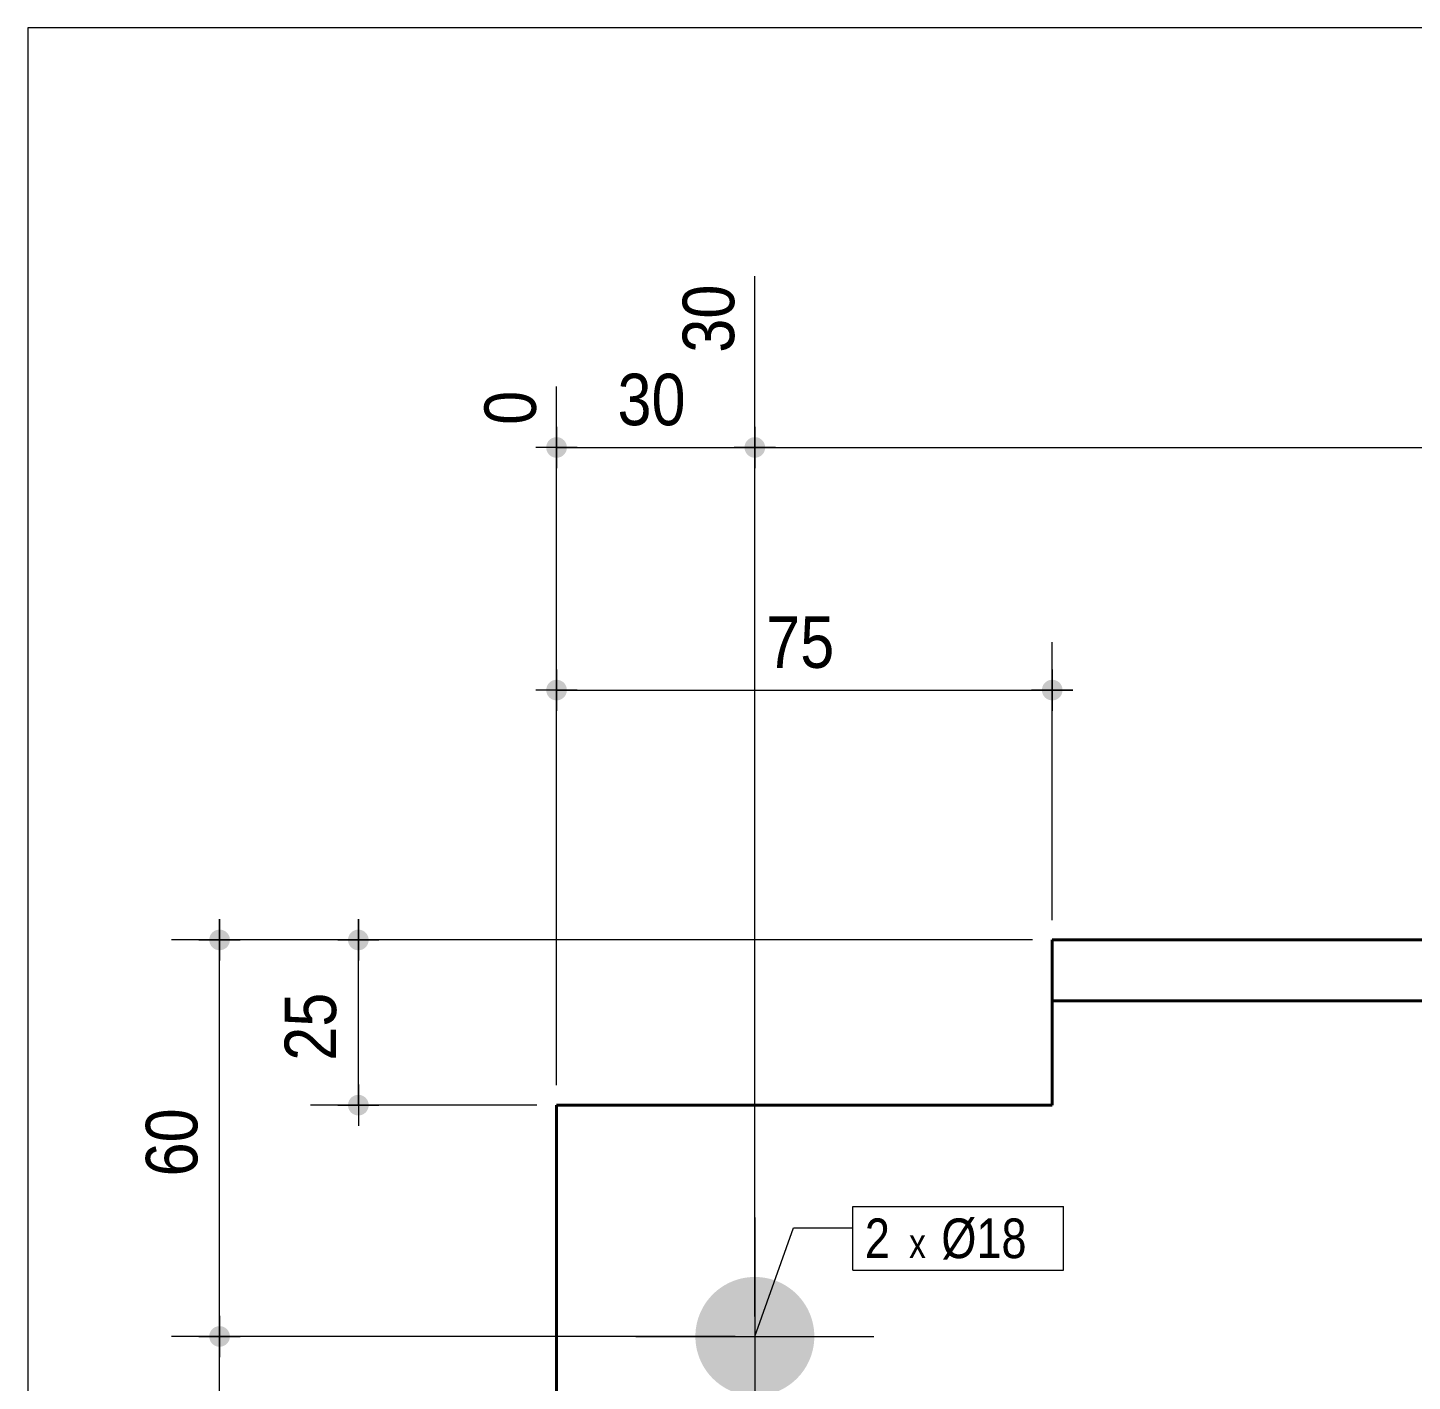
# Model space of a CAD drawing. Header units: millimetres. Extents: x 2 to 287, y 5 to 195.
# Drawn here: x 5 to 74.8, y 126.7 to 195 of the extents above; entities that cross this region are included whole.
import ezdxf

# ---------------------------------------------------------------- set-up
doc = ezdxf.new("R2010")
doc.units = ezdxf.units.MM
for name, color, linetype, lineweight in [('Boulon', 7, 'Continuous', 0), ('Cotation', 7, 'Continuous', 0), ('Désignation boulon', 3, 'Continuous', 0), ('Feuille dessin', 5, 'Continuous', 0), ('Piece', 2, 'Continuous', 0)]:
    doc.layers.add(name, color=color, linetype=linetype, lineweight=lineweight)
doc.styles.add('ARIAL', font='ARIAL.TTF')
doc.styles.add('COMIC_SANS_MS', font='COMIC.TTF')

# ---------------------------------------------------------------- blocks, each defined once
blk = doc.blocks.new('*A2')
at = {"layer": 'Boulon'}
for points in [[(38.683, 129.06), (38.686, 129.134), (38.691, 129.207), (38.697, 129.281), (38.705, 129.354), (38.715, 129.427), (38.727, 129.5), (38.74, 129.572), (38.755, 129.644), (38.772, 129.716), (38.791, 129.787), (38.812, 129.858), (38.834, 129.928), (38.858, 129.997), (38.883, 130.066), (38.911, 130.135), (38.94, 130.202), (38.971, 130.269), (39.003, 130.336), (39.037, 130.401), (39.072, 130.465), (39.109, 130.529), (39.148, 130.592), (39.188, 130.653), (39.23, 130.714), (39.273, 130.774), (39.317, 130.832), (39.363, 130.89), (39.411, 130.946), (39.46, 131.001), (39.51, 131.055), (39.561, 131.108), (39.614, 131.159), (39.668, 131.21), (39.723, 131.258), (39.779, 131.306), (39.837, 131.352), (39.895, 131.396), (39.955, 131.439), (40.016, 131.481), (40.077, 131.521), (40.14, 131.56), (40.204, 131.597), (40.268, 131.632), (40.334, 131.666), (40.4, 131.699), (40.467, 131.729), (40.534, 131.758), (40.603, 131.786), (40.672, 131.811), (40.741, 131.835), (40.812, 131.857), (40.882, 131.878), (40.954, 131.897), (41.025, 131.914), (41.097, 131.929), (41.17, 131.942), (41.242, 131.954), (41.315, 131.964), (41.388, 131.972), (41.462, 131.979), (41.535, 131.983), (41.609, 131.986), (41.682, 131.987), (41.756, 131.986), (41.83, 131.983), (41.903, 131.979), (41.977, 131.972), (42.05, 131.964), (42.123, 131.954), (42.195, 131.942), (42.268, 131.929), (42.34, 131.914), (42.411, 131.897), (42.483, 131.878), (42.553, 131.857), (42.624, 131.835), (42.693, 131.811), (42.762, 131.786), (42.831, 131.758), (42.898, 131.729), (42.965, 131.699), (43.031, 131.666), (43.097, 131.632), (43.161, 131.597), (43.225, 131.56), (43.287, 131.521), (43.349, 131.481), (43.41, 131.439), (43.47, 131.396), (43.528, 131.352), (43.586, 131.306), (43.642, 131.258), (43.697, 131.21), (43.751, 131.159), (43.804, 131.108), (43.855, 131.055), (43.905, 131.001), (43.954, 130.946), (44.002, 130.89), (44.048, 130.832), (44.092, 130.774), (44.135, 130.714), (44.177, 130.653), (44.217, 130.592), (44.256, 130.529), (44.293, 130.465), (44.328, 130.401), (44.362, 130.336), (44.394, 130.269), (44.425, 130.202), (44.454, 130.135), (44.481, 130.066), (44.507, 129.997), (44.531, 129.928), (44.553, 129.858), (44.574, 129.787), (44.593, 129.716), (44.61, 129.644), (44.625, 129.572), (44.638, 129.5), (44.65, 129.427), (44.66, 129.354), (44.668, 129.281), (44.674, 129.207), (44.679, 129.134), (44.682, 129.06), (44.682, 128.987), (44.682, 128.913), (44.679, 128.839), (44.674, 128.766), (44.668, 128.693), (44.66, 128.619), (44.65, 128.546), (44.638, 128.474), (44.625, 128.401), (44.61, 128.329), (44.593, 128.258), (44.574, 128.187), (44.553, 128.116), (44.531, 128.046), (44.507, 127.976), (44.481, 127.907), (44.454, 127.839), (44.425, 127.771), (44.394, 127.704), (44.362, 127.638), (44.328, 127.572), (44.293, 127.508), (44.256, 127.444), (44.217, 127.382), (44.177, 127.32), (44.135, 127.259), (44.092, 127.2), (44.048, 127.141), (44.002, 127.083), (43.954, 127.027), (43.905, 126.972), (43.855, 126.918), (43.804, 126.865), (43.751, 126.814), (43.697, 126.764), (43.642, 126.715), (43.586, 126.668), (43.528, 126.622), (43.47, 126.577), (43.41, 126.534), (43.349, 126.492), (43.287, 126.452), (43.225, 126.413), (43.161, 126.376), (43.097, 126.341), (43.031, 126.307), (42.965, 126.275), (42.898, 126.244), (42.831, 126.215), (42.762, 126.188), (42.693, 126.162), (42.624, 126.138), (42.553, 126.116), (42.483, 126.095), (42.411, 126.077), (42.34, 126.06), (42.268, 126.044), (42.195, 126.031), (42.123, 126.019), (42.05, 126.009), (41.977, 126.001), (41.903, 125.995), (41.83, 125.99), (41.756, 125.988), (41.682, 125.987), (41.609, 125.988), (41.535, 125.99), (41.462, 125.995), (41.388, 126.001), (41.315, 126.009), (41.242, 126.019), (41.17, 126.031), (41.097, 126.044), (41.025, 126.06), (40.954, 126.077), (40.882, 126.095), (40.812, 126.116), (40.741, 126.138), (40.672, 126.162), (40.603, 126.188), (40.534, 126.215), (40.467, 126.244), (40.4, 126.275), (40.334, 126.307), (40.268, 126.341), (40.204, 126.376), (40.14, 126.413), (40.077, 126.452), (40.016, 126.492), (39.955, 126.534), (39.895, 126.577), (39.837, 126.622), (39.779, 126.668), (39.723, 126.715), (39.668, 126.764), (39.614, 126.814), (39.561, 126.865), (39.51, 126.918), (39.46, 126.972), (39.411, 127.027), (39.363, 127.083), (39.317, 127.141), (39.273, 127.2), (39.23, 127.259), (39.188, 127.32), (39.148, 127.382), (39.109, 127.444), (39.072, 127.508), (39.037, 127.572), (39.003, 127.638), (38.971, 127.704), (38.94, 127.771), (38.911, 127.839), (38.883, 127.907), (38.858, 127.976), (38.834, 128.046), (38.812, 128.116), (38.791, 128.187), (38.772, 128.258), (38.755, 128.329), (38.74, 128.401), (38.727, 128.474), (38.715, 128.546), (38.705, 128.619), (38.697, 128.693), (38.691, 128.766), (38.686, 128.839), (38.683, 128.913), (38.682, 128.987)], [(38.683, 95.727), (38.686, 95.801), (38.691, 95.874), (38.697, 95.947), (38.705, 96.021), (38.715, 96.094), (38.727, 96.166), (38.74, 96.239), (38.755, 96.311), (38.772, 96.382), (38.791, 96.453), (38.812, 96.524), (38.834, 96.594), (38.858, 96.664), (38.883, 96.733), (38.911, 96.801), (38.94, 96.869), (38.971, 96.936), (39.003, 97.002), (39.037, 97.068), (39.072, 97.132), (39.109, 97.196), (39.148, 97.258), (39.188, 97.32), (39.23, 97.381), (39.273, 97.44), (39.317, 97.499), (39.363, 97.557), (39.411, 97.613), (39.46, 97.668), (39.51, 97.722), (39.561, 97.775), (39.614, 97.826), (39.668, 97.876), (39.723, 97.925), (39.779, 97.972), (39.837, 98.018), (39.895, 98.063), (39.955, 98.106), (40.016, 98.148), (40.077, 98.188), (40.14, 98.227), (40.204, 98.264), (40.268, 98.299), (40.334, 98.333), (40.4, 98.365), (40.467, 98.396), (40.534, 98.425), (40.603, 98.452), (40.672, 98.478), (40.741, 98.502), (40.812, 98.524), (40.882, 98.545), (40.954, 98.563), (41.025, 98.58), (41.097, 98.596), (41.17, 98.609), (41.242, 98.621), (41.315, 98.631), (41.388, 98.639), (41.462, 98.645), (41.535, 98.65), (41.609, 98.652), (41.682, 98.653), (41.756, 98.652), (41.83, 98.65), (41.903, 98.645), (41.977, 98.639), (42.05, 98.631), (42.123, 98.621), (42.195, 98.609), (42.268, 98.596), (42.34, 98.58), (42.411, 98.563), (42.483, 98.545), (42.553, 98.524), (42.624, 98.502), (42.693, 98.478), (42.762, 98.452), (42.831, 98.425), (42.898, 98.396), (42.965, 98.365), (43.031, 98.333), (43.097, 98.299), (43.161, 98.264), (43.225, 98.227), (43.287, 98.188), (43.349, 98.148), (43.41, 98.106), (43.47, 98.063), (43.528, 98.018), (43.586, 97.972), (43.642, 97.925), (43.697, 97.876), (43.751, 97.826), (43.804, 97.775), (43.855, 97.722), (43.905, 97.668), (43.954, 97.613), (44.002, 97.557), (44.048, 97.499), (44.092, 97.44), (44.135, 97.381), (44.177, 97.32), (44.217, 97.258), (44.256, 97.196), (44.293, 97.132), (44.328, 97.068), (44.362, 97.002), (44.394, 96.936), (44.425, 96.869), (44.454, 96.801), (44.481, 96.733), (44.507, 96.664), (44.531, 96.594), (44.553, 96.524), (44.574, 96.453), (44.593, 96.382), (44.61, 96.311), (44.625, 96.239), (44.638, 96.166), (44.65, 96.094), (44.66, 96.021), (44.668, 95.947), (44.674, 95.874), (44.679, 95.801), (44.682, 95.727), (44.682, 95.653), (44.682, 95.58), (44.679, 95.506), (44.674, 95.433), (44.668, 95.359), (44.66, 95.286), (44.65, 95.213), (44.638, 95.14), (44.625, 95.068), (44.61, 94.996), (44.593, 94.924), (44.574, 94.853), (44.553, 94.782), (44.531, 94.712), (44.507, 94.643), (44.481, 94.574), (44.454, 94.505), (44.425, 94.438), (44.394, 94.371), (44.362, 94.304), (44.328, 94.239), (44.293, 94.175), (44.256, 94.111), (44.217, 94.048), (44.177, 93.987), (44.135, 93.926), (44.092, 93.866), (44.048, 93.808), (44.002, 93.75), (43.954, 93.694), (43.905, 93.639), (43.855, 93.585), (43.804, 93.532), (43.751, 93.481), (43.697, 93.43), (43.642, 93.382), (43.586, 93.334), (43.528, 93.288), (43.47, 93.244), (43.41, 93.201), (43.349, 93.159), (43.287, 93.119), (43.225, 93.08), (43.161, 93.043), (43.097, 93.008), (43.031, 92.974), (42.965, 92.941), (42.898, 92.911), (42.831, 92.882), (42.762, 92.854), (42.693, 92.829), (42.624, 92.805), (42.553, 92.783), (42.483, 92.762), (42.411, 92.743), (42.34, 92.726), (42.268, 92.711), (42.195, 92.698), (42.123, 92.686), (42.05, 92.676), (41.977, 92.668), (41.903, 92.661), (41.83, 92.657), (41.756, 92.654), (41.682, 92.653), (41.609, 92.654), (41.535, 92.657), (41.462, 92.661), (41.388, 92.668), (41.315, 92.676), (41.242, 92.686), (41.17, 92.698), (41.097, 92.711), (41.025, 92.726), (40.954, 92.743), (40.882, 92.762), (40.812, 92.783), (40.741, 92.805), (40.672, 92.829), (40.603, 92.854), (40.534, 92.882), (40.467, 92.911), (40.4, 92.941), (40.334, 92.974), (40.268, 93.008), (40.204, 93.043), (40.14, 93.08), (40.077, 93.119), (40.016, 93.159), (39.955, 93.201), (39.895, 93.244), (39.837, 93.288), (39.779, 93.334), (39.723, 93.382), (39.668, 93.43), (39.614, 93.481), (39.561, 93.532), (39.51, 93.585), (39.46, 93.639), (39.411, 93.694), (39.363, 93.75), (39.317, 93.808), (39.273, 93.866), (39.23, 93.926), (39.188, 93.987), (39.148, 94.048), (39.109, 94.111), (39.072, 94.175), (39.037, 94.239), (39.003, 94.304), (38.971, 94.371), (38.94, 94.438), (38.911, 94.505), (38.883, 94.574), (38.858, 94.643), (38.834, 94.712), (38.812, 94.782), (38.791, 94.853), (38.772, 94.924), (38.755, 94.996), (38.74, 95.068), (38.727, 95.14), (38.715, 95.213), (38.705, 95.286), (38.697, 95.359), (38.691, 95.433), (38.686, 95.506), (38.683, 95.58), (38.682, 95.653)]]:
    blk.add_hatch(color=256, dxfattribs=at).paths.add_polyline_path(points, flags=17)
at = {"layer": 'Boulon', "linetype": 'Continuous', "lineweight": 0}
for p, q in [((41.682, 134.987), (41.682, 122.987)), ((35.682, 128.987), (47.682, 128.987)), ((41.682, 101.653), (41.682, 89.653)), ((35.682, 95.653), (47.682, 95.653))]:
    blk.add_line(p, q, dxfattribs=at)
blk = doc.blocks.new('*A3')
at = {"layer": 'Piece', "color": 2, "linetype": 'Continuous', "lineweight": 40}
for p, q in [((56.683934, 148.986667), (56.683934, 145.92)), ((136.683934, 148.986667), (56.683934, 148.986667)), ((136.683934, 145.92), (56.683934, 145.92)), ((56.683934, 145.92), (56.683934, 140.653333)), ((56.683934, 140.653333), (31.68, 140.653333)), ((31.68, 140.653333), (31.68, 83.986667))]:
    blk.add_line(p, q, dxfattribs=at)
blk = doc.blocks.new('*A4')
at = {"layer": 'Feuille dessin', "linetype": 'Continuous', "lineweight": 0}
for p, q in [((282, 195), (5, 195)), ((5, 195), (5, 5))]:
    blk.add_line(p, q, dxfattribs=at)
blk = doc.blocks.new('*A9')
at = {"layer": 'Cotation'}
for points in [[(31.654, 161.071), (31.629, 161.072), (31.604, 161.076), (31.579, 161.08), (31.554, 161.086), (31.529, 161.092), (31.505, 161.1), (31.481, 161.11), (31.458, 161.12), (31.435, 161.131), (31.413, 161.144), (31.391, 161.158), (31.37, 161.172), (31.35, 161.188), (31.331, 161.205), (31.312, 161.222), (31.295, 161.241), (31.278, 161.26), (31.262, 161.28), (31.248, 161.301), (31.234, 161.323), (31.221, 161.345), (31.21, 161.368), (31.2, 161.391), (31.19, 161.415), (31.182, 161.439), (31.176, 161.464), (31.17, 161.489), (31.166, 161.514), (31.163, 161.539), (31.161, 161.564), (31.16, 161.59), (31.161, 161.616), (31.163, 161.641), (31.166, 161.666), (31.17, 161.691), (31.176, 161.716), (31.182, 161.741), (31.19, 161.765), (31.2, 161.789), (31.21, 161.812), (31.221, 161.835), (31.234, 161.857), (31.248, 161.879), (31.262, 161.9), (31.278, 161.92), (31.295, 161.939), (31.312, 161.958), (31.331, 161.975), (31.35, 161.992), (31.37, 162.008), (31.391, 162.022), (31.413, 162.036), (31.435, 162.049), (31.458, 162.06), (31.481, 162.07), (31.505, 162.08), (31.529, 162.088), (31.554, 162.094), (31.579, 162.1), (31.604, 162.104), (31.629, 162.107), (31.654, 162.109), (31.68, 162.11), (31.706, 162.109), (31.731, 162.107), (31.756, 162.104), (31.781, 162.1), (31.806, 162.094), (31.831, 162.088), (31.855, 162.08), (31.879, 162.07), (31.902, 162.06), (31.925, 162.049), (31.947, 162.036), (31.969, 162.022), (31.99, 162.008), (32.01, 161.992), (32.029, 161.975), (32.048, 161.958), (32.065, 161.939), (32.082, 161.92), (32.098, 161.9), (32.112, 161.879), (32.126, 161.857), (32.139, 161.835), (32.15, 161.812), (32.16, 161.789), (32.17, 161.765), (32.178, 161.741), (32.184, 161.716), (32.19, 161.691), (32.194, 161.666), (32.197, 161.641), (32.199, 161.616), (32.2, 161.59), (32.199, 161.564), (32.197, 161.539), (32.194, 161.514), (32.19, 161.489), (32.184, 161.464), (32.178, 161.439), (32.17, 161.415), (32.16, 161.391), (32.15, 161.368), (32.139, 161.345), (32.126, 161.323), (32.112, 161.301), (32.098, 161.28), (32.082, 161.26), (32.065, 161.241), (32.048, 161.222), (32.029, 161.205), (32.01, 161.188), (31.99, 161.172), (31.969, 161.158), (31.947, 161.144), (31.925, 161.131), (31.902, 161.12), (31.879, 161.11), (31.855, 161.1), (31.831, 161.092), (31.806, 161.086), (31.781, 161.08), (31.756, 161.076), (31.731, 161.072), (31.706, 161.071), (31.68, 161.07)], [(56.658, 161.071), (56.633, 161.072), (56.608, 161.076), (56.582, 161.08), (56.558, 161.086), (56.533, 161.092), (56.509, 161.1), (56.485, 161.11), (56.462, 161.12), (56.439, 161.131), (56.417, 161.144), (56.395, 161.158), (56.374, 161.172), (56.354, 161.188), (56.335, 161.205), (56.316, 161.222), (56.299, 161.241), (56.282, 161.26), (56.266, 161.28), (56.252, 161.301), (56.238, 161.323), (56.225, 161.345), (56.214, 161.368), (56.204, 161.391), (56.194, 161.415), (56.186, 161.439), (56.18, 161.464), (56.174, 161.489), (56.17, 161.514), (56.166, 161.539), (56.165, 161.564), (56.164, 161.59), (56.165, 161.616), (56.166, 161.641), (56.17, 161.666), (56.174, 161.691), (56.18, 161.716), (56.186, 161.741), (56.194, 161.765), (56.204, 161.789), (56.214, 161.812), (56.225, 161.835), (56.238, 161.857), (56.252, 161.879), (56.266, 161.9), (56.282, 161.92), (56.299, 161.939), (56.316, 161.958), (56.335, 161.975), (56.354, 161.992), (56.374, 162.008), (56.395, 162.022), (56.417, 162.036), (56.439, 162.049), (56.462, 162.06), (56.485, 162.07), (56.509, 162.08), (56.533, 162.088), (56.558, 162.094), (56.582, 162.1), (56.608, 162.104), (56.633, 162.107), (56.658, 162.109), (56.684, 162.11), (56.709, 162.109), (56.735, 162.107), (56.76, 162.104), (56.785, 162.1), (56.81, 162.094), (56.835, 162.088), (56.859, 162.08), (56.883, 162.07), (56.906, 162.06), (56.929, 162.049), (56.951, 162.036), (56.973, 162.022), (56.994, 162.008), (57.014, 161.992), (57.033, 161.975), (57.052, 161.958), (57.069, 161.939), (57.086, 161.92), (57.102, 161.9), (57.116, 161.879), (57.13, 161.857), (57.143, 161.835), (57.154, 161.812), (57.164, 161.789), (57.174, 161.765), (57.182, 161.741), (57.188, 161.716), (57.194, 161.691), (57.198, 161.666), (57.201, 161.641), (57.203, 161.616), (57.204, 161.59), (57.203, 161.564), (57.201, 161.539), (57.198, 161.514), (57.194, 161.489), (57.188, 161.464), (57.182, 161.439), (57.174, 161.415), (57.164, 161.391), (57.154, 161.368), (57.143, 161.345), (57.13, 161.323), (57.116, 161.301), (57.102, 161.28), (57.086, 161.26), (57.069, 161.241), (57.052, 161.222), (57.033, 161.205), (57.014, 161.188), (56.994, 161.172), (56.973, 161.158), (56.951, 161.144), (56.929, 161.131), (56.906, 161.12), (56.883, 161.11), (56.859, 161.1), (56.835, 161.092), (56.81, 161.086), (56.785, 161.08), (56.76, 161.076), (56.735, 161.072), (56.709, 161.071), (56.684, 161.07)]]:
    blk.add_hatch(color=256, dxfattribs=at).paths.add_polyline_path(points, flags=17)
at = {"layer": 'Cotation', "linetype": 'Continuous', "lineweight": 0}
for p, q in [((31.68, 141.653), (31.68, 164.01)), ((56.684, 149.987), (56.684, 164.01)), ((31.68, 162.63), (31.68, 160.55)), ((56.684, 162.63), (56.684, 160.55)), ((32.72, 161.59), (30.64, 161.59)), ((31.68, 161.59), (30.64, 161.59)), ((31.68, 161.59), (56.684, 161.59)), ((57.724, 161.59), (55.644, 161.59)), ((56.684, 161.59), (57.724, 161.59))]:
    blk.add_line(p, q, dxfattribs=at)
at = {"layer": 'Cotation'}
for p in [(31.68, 161.59), (56.684, 161.59)]:
    blk.add_point(p, dxfattribs=at)
at = {"layer": 'Cotation', "style": 'ARIAL', "width": 0.85}
blk.add_text('75', height=2.6, dxfattribs=at).set_placement((42.254, 162.71))
blk = doc.blocks.new('*A11')
at = {"layer": 'Cotation'}
for points in [[(31.654, 173.308), (31.629, 173.31), (31.604, 173.313), (31.579, 173.317), (31.554, 173.323), (31.529, 173.329), (31.505, 173.337), (31.481, 173.347), (31.458, 173.357), (31.435, 173.368), (31.413, 173.381), (31.391, 173.395), (31.37, 173.409), (31.35, 173.425), (31.331, 173.442), (31.312, 173.459), (31.295, 173.478), (31.278, 173.497), (31.262, 173.517), (31.248, 173.538), (31.234, 173.56), (31.221, 173.582), (31.21, 173.605), (31.2, 173.628), (31.19, 173.652), (31.182, 173.676), (31.176, 173.701), (31.17, 173.726), (31.166, 173.751), (31.163, 173.776), (31.161, 173.802), (31.16, 173.827), (31.161, 173.853), (31.163, 173.878), (31.166, 173.903), (31.17, 173.929), (31.176, 173.953), (31.182, 173.978), (31.19, 174.002), (31.2, 174.026), (31.21, 174.049), (31.221, 174.072), (31.234, 174.094), (31.248, 174.116), (31.262, 174.137), (31.278, 174.157), (31.295, 174.176), (31.312, 174.195), (31.331, 174.212), (31.35, 174.229), (31.37, 174.245), (31.391, 174.259), (31.413, 174.273), (31.435, 174.286), (31.458, 174.297), (31.481, 174.308), (31.505, 174.317), (31.529, 174.325), (31.554, 174.332), (31.579, 174.337), (31.604, 174.341), (31.629, 174.345), (31.654, 174.346), (31.68, 174.347), (31.706, 174.346), (31.731, 174.345), (31.756, 174.341), (31.781, 174.337), (31.806, 174.332), (31.831, 174.325), (31.855, 174.317), (31.879, 174.308), (31.902, 174.297), (31.925, 174.286), (31.947, 174.273), (31.969, 174.259), (31.99, 174.245), (32.01, 174.229), (32.029, 174.212), (32.048, 174.195), (32.065, 174.176), (32.082, 174.157), (32.098, 174.137), (32.112, 174.116), (32.126, 174.094), (32.139, 174.072), (32.15, 174.049), (32.16, 174.026), (32.17, 174.002), (32.178, 173.978), (32.184, 173.953), (32.19, 173.929), (32.194, 173.903), (32.197, 173.878), (32.199, 173.853), (32.2, 173.827), (32.199, 173.802), (32.197, 173.776), (32.194, 173.751), (32.19, 173.726), (32.184, 173.701), (32.178, 173.676), (32.17, 173.652), (32.16, 173.628), (32.15, 173.605), (32.139, 173.582), (32.126, 173.56), (32.112, 173.538), (32.098, 173.517), (32.082, 173.497), (32.065, 173.478), (32.048, 173.459), (32.029, 173.442), (32.01, 173.425), (31.99, 173.409), (31.969, 173.395), (31.947, 173.381), (31.925, 173.368), (31.902, 173.357), (31.879, 173.347), (31.855, 173.337), (31.831, 173.329), (31.806, 173.323), (31.781, 173.317), (31.756, 173.313), (31.731, 173.31), (31.706, 173.308), (31.68, 173.307)], [(41.657, 173.308), (41.632, 173.31), (41.606, 173.313), (41.581, 173.317), (41.556, 173.323), (41.532, 173.329), (41.507, 173.337), (41.483, 173.347), (41.46, 173.357), (41.437, 173.368), (41.415, 173.381), (41.394, 173.395), (41.373, 173.409), (41.353, 173.425), (41.333, 173.442), (41.315, 173.459), (41.297, 173.478), (41.281, 173.497), (41.265, 173.517), (41.25, 173.538), (41.236, 173.56), (41.224, 173.582), (41.212, 173.605), (41.202, 173.628), (41.193, 173.652), (41.185, 173.676), (41.178, 173.701), (41.172, 173.726), (41.168, 173.751), (41.165, 173.776), (41.163, 173.802), (41.162, 173.827), (41.163, 173.853), (41.165, 173.878), (41.168, 173.903), (41.172, 173.929), (41.178, 173.953), (41.185, 173.978), (41.193, 174.002), (41.202, 174.026), (41.212, 174.049), (41.224, 174.072), (41.236, 174.094), (41.25, 174.116), (41.265, 174.137), (41.281, 174.157), (41.297, 174.176), (41.315, 174.195), (41.333, 174.212), (41.353, 174.229), (41.373, 174.245), (41.394, 174.259), (41.415, 174.273), (41.437, 174.286), (41.46, 174.297), (41.483, 174.308), (41.507, 174.317), (41.532, 174.325), (41.556, 174.332), (41.581, 174.337), (41.606, 174.341), (41.632, 174.345), (41.657, 174.346), (41.682, 174.347), (41.708, 174.346), (41.733, 174.345), (41.759, 174.341), (41.784, 174.337), (41.809, 174.332), (41.833, 174.325), (41.858, 174.317), (41.881, 174.308), (41.905, 174.297), (41.928, 174.286), (41.95, 174.273), (41.971, 174.259), (41.992, 174.245), (42.012, 174.229), (42.032, 174.212), (42.05, 174.195), (42.068, 174.176), (42.084, 174.157), (42.1, 174.137), (42.115, 174.116), (42.128, 174.094), (42.141, 174.072), (42.153, 174.049), (42.163, 174.026), (42.172, 174.002), (42.18, 173.978), (42.187, 173.953), (42.192, 173.929), (42.197, 173.903), (42.2, 173.878), (42.202, 173.853), (42.202, 173.827), (42.202, 173.802), (42.2, 173.776), (42.197, 173.751), (42.192, 173.726), (42.187, 173.701), (42.18, 173.676), (42.172, 173.652), (42.163, 173.628), (42.153, 173.605), (42.141, 173.582), (42.128, 173.56), (42.115, 173.538), (42.1, 173.517), (42.084, 173.497), (42.068, 173.478), (42.05, 173.459), (42.032, 173.442), (42.012, 173.425), (41.992, 173.409), (41.971, 173.395), (41.95, 173.381), (41.928, 173.368), (41.905, 173.357), (41.881, 173.347), (41.858, 173.337), (41.833, 173.329), (41.809, 173.323), (41.784, 173.317), (41.759, 173.313), (41.733, 173.31), (41.708, 173.308), (41.682, 173.307)]]:
    blk.add_hatch(color=256, dxfattribs=at).paths.add_polyline_path(points, flags=17)
at = {"layer": 'Cotation', "linetype": 'Continuous', "lineweight": 0}
for p, q in [((41.682, 129.987), (41.682, 182.464)), ((31.68, 141.653), (31.68, 176.896)), ((31.68, 174.867), (31.68, 172.787)), ((41.682, 174.867), (41.682, 172.787)), ((32.72, 173.827), (30.64, 173.827)), ((31.68, 173.827), (30.64, 173.827)), ((31.68, 173.827), (41.682, 173.827)), ((42.722, 173.827), (40.642, 173.827)), ((41.682, 173.827), (42.722, 173.827))]:
    blk.add_line(p, q, dxfattribs=at)
at = {"layer": 'Cotation'}
for p in [(31.68, 173.827), (41.682, 173.827)]:
    blk.add_point(p, dxfattribs=at)
at = {"layer": 'Cotation', "style": 'ARIAL', "width": 0.85}
for s, p in [('30', (40.642, 178.607)), ('0', (30.64, 174.967))]:
    blk.add_text(s, height=2.6, rotation=90.00021, dxfattribs=at).set_placement(p)
blk.add_text('30', height=2.6, dxfattribs=at).set_placement((34.753, 174.947))
blk = doc.blocks.new('*A12')
at = {"layer": 'Cotation'}
blk.add_hatch(color=256, dxfattribs=at).paths.add_polyline_path([(41.657, 173.308), (41.632, 173.31), (41.606, 173.313), (41.581, 173.317), (41.556, 173.323), (41.532, 173.329), (41.507, 173.337), (41.483, 173.347), (41.46, 173.357), (41.437, 173.368), (41.415, 173.381), (41.394, 173.395), (41.373, 173.409), (41.353, 173.425), (41.333, 173.442), (41.315, 173.459), (41.297, 173.478), (41.281, 173.497), (41.265, 173.517), (41.25, 173.538), (41.236, 173.56), (41.224, 173.582), (41.212, 173.605), (41.202, 173.628), (41.193, 173.652), (41.185, 173.676), (41.178, 173.701), (41.172, 173.726), (41.168, 173.751), (41.165, 173.776), (41.163, 173.802), (41.162, 173.827), (41.163, 173.853), (41.165, 173.878), (41.168, 173.903), (41.172, 173.929), (41.178, 173.953), (41.185, 173.978), (41.193, 174.002), (41.202, 174.026), (41.212, 174.049), (41.224, 174.072), (41.236, 174.094), (41.25, 174.116), (41.265, 174.137), (41.281, 174.157), (41.297, 174.176), (41.315, 174.195), (41.333, 174.212), (41.353, 174.229), (41.373, 174.245), (41.394, 174.259), (41.415, 174.273), (41.437, 174.286), (41.46, 174.297), (41.483, 174.308), (41.507, 174.317), (41.532, 174.325), (41.556, 174.332), (41.581, 174.337), (41.606, 174.341), (41.632, 174.345), (41.657, 174.346), (41.682, 174.347), (41.708, 174.346), (41.733, 174.345), (41.759, 174.341), (41.784, 174.337), (41.809, 174.332), (41.833, 174.325), (41.858, 174.317), (41.881, 174.308), (41.905, 174.297), (41.928, 174.286), (41.95, 174.273), (41.971, 174.259), (41.992, 174.245), (42.012, 174.229), (42.032, 174.212), (42.05, 174.195), (42.068, 174.176), (42.084, 174.157), (42.1, 174.137), (42.115, 174.116), (42.128, 174.094), (42.141, 174.072), (42.153, 174.049), (42.163, 174.026), (42.172, 174.002), (42.18, 173.978), (42.187, 173.953), (42.192, 173.929), (42.197, 173.903), (42.2, 173.878), (42.202, 173.853), (42.202, 173.827), (42.202, 173.802), (42.2, 173.776), (42.197, 173.751), (42.192, 173.726), (42.187, 173.701), (42.18, 173.676), (42.172, 173.652), (42.163, 173.628), (42.153, 173.605), (42.141, 173.582), (42.128, 173.56), (42.115, 173.538), (42.1, 173.517), (42.084, 173.497), (42.068, 173.478), (42.05, 173.459), (42.032, 173.442), (42.012, 173.425), (41.992, 173.409), (41.971, 173.395), (41.95, 173.381), (41.928, 173.368), (41.905, 173.357), (41.881, 173.347), (41.858, 173.337), (41.833, 173.329), (41.809, 173.323), (41.784, 173.317), (41.759, 173.313), (41.733, 173.31), (41.708, 173.308), (41.682, 173.307)], flags=17)
at = {"layer": 'Cotation', "linetype": 'Continuous', "lineweight": 0}
for p, q in [((41.682, 129.987), (41.682, 182.464)), ((41.682, 174.867), (41.682, 172.787)), ((42.722, 173.827), (40.642, 173.827)), ((41.682, 173.827), (40.642, 173.827)), ((41.682, 173.827), (231.782, 173.827))]:
    blk.add_line(p, q, dxfattribs=at)
at = {"layer": 'Cotation'}
blk.add_point((41.682, 173.827), dxfattribs=at)
blk = doc.blocks.new('*A17')
at = {"layer": 'Cotation'}
for points in [[(14.654, 128.467), (14.629, 128.469), (14.604, 128.472), (14.579, 128.477), (14.554, 128.482), (14.529, 128.489), (14.505, 128.497), (14.481, 128.506), (14.458, 128.517), (14.435, 128.528), (14.413, 128.541), (14.391, 128.554), (14.37, 128.569), (14.35, 128.585), (14.331, 128.601), (14.312, 128.619), (14.295, 128.637), (14.278, 128.657), (14.262, 128.677), (14.248, 128.698), (14.234, 128.719), (14.221, 128.742), (14.21, 128.764), (14.2, 128.788), (14.19, 128.811), (14.182, 128.836), (14.176, 128.86), (14.17, 128.885), (14.166, 128.91), (14.163, 128.936), (14.161, 128.961), (14.16, 128.987), (14.161, 129.012), (14.163, 129.038), (14.166, 129.063), (14.17, 129.088), (14.176, 129.113), (14.182, 129.138), (14.19, 129.162), (14.2, 129.186), (14.21, 129.209), (14.221, 129.232), (14.234, 129.254), (14.248, 129.276), (14.262, 129.296), (14.278, 129.317), (14.295, 129.336), (14.312, 129.354), (14.331, 129.372), (14.35, 129.389), (14.37, 129.404), (14.391, 129.419), (14.413, 129.433), (14.435, 129.445), (14.458, 129.457), (14.481, 129.467), (14.505, 129.476), (14.529, 129.484), (14.554, 129.491), (14.579, 129.497), (14.604, 129.501), (14.629, 129.504), (14.654, 129.506), (14.68, 129.507), (14.706, 129.506), (14.731, 129.504), (14.756, 129.501), (14.781, 129.497), (14.806, 129.491), (14.831, 129.484), (14.855, 129.476), (14.879, 129.467), (14.902, 129.457), (14.925, 129.445), (14.947, 129.433), (14.969, 129.419), (14.99, 129.404), (15.01, 129.389), (15.029, 129.372), (15.048, 129.354), (15.065, 129.336), (15.082, 129.317), (15.098, 129.296), (15.112, 129.276), (15.126, 129.254), (15.139, 129.232), (15.15, 129.209), (15.16, 129.186), (15.17, 129.162), (15.178, 129.138), (15.184, 129.113), (15.19, 129.088), (15.194, 129.063), (15.197, 129.038), (15.199, 129.012), (15.2, 128.987), (15.199, 128.961), (15.197, 128.936), (15.194, 128.91), (15.19, 128.885), (15.184, 128.86), (15.178, 128.836), (15.17, 128.811), (15.16, 128.788), (15.15, 128.764), (15.139, 128.742), (15.126, 128.719), (15.112, 128.698), (15.098, 128.677), (15.082, 128.657), (15.065, 128.637), (15.048, 128.619), (15.029, 128.601), (15.01, 128.585), (14.99, 128.569), (14.969, 128.554), (14.947, 128.541), (14.925, 128.528), (14.902, 128.517), (14.879, 128.506), (14.855, 128.497), (14.831, 128.489), (14.806, 128.482), (14.781, 128.477), (14.756, 128.472), (14.731, 128.469), (14.706, 128.467), (14.68, 128.467)], [(14.654, 95.134), (14.629, 95.136), (14.604, 95.139), (14.579, 95.143), (14.554, 95.149), (14.529, 95.156), (14.505, 95.164), (14.481, 95.173), (14.458, 95.183), (14.435, 95.195), (14.413, 95.207), (14.391, 95.221), (14.37, 95.236), (14.35, 95.251), (14.331, 95.268), (14.312, 95.286), (14.295, 95.304), (14.278, 95.323), (14.262, 95.344), (14.248, 95.364), (14.234, 95.386), (14.221, 95.408), (14.21, 95.431), (14.2, 95.454), (14.19, 95.478), (14.182, 95.502), (14.176, 95.527), (14.17, 95.552), (14.166, 95.577), (14.163, 95.602), (14.161, 95.628), (14.16, 95.653), (14.161, 95.679), (14.163, 95.704), (14.166, 95.73), (14.17, 95.755), (14.176, 95.78), (14.182, 95.804), (14.19, 95.829), (14.2, 95.852), (14.21, 95.876), (14.221, 95.898), (14.234, 95.921), (14.248, 95.942), (14.262, 95.963), (14.278, 95.983), (14.295, 96.003), (14.312, 96.021), (14.331, 96.039), (14.35, 96.055), (14.37, 96.071), (14.391, 96.086), (14.413, 96.099), (14.435, 96.112), (14.458, 96.123), (14.481, 96.134), (14.505, 96.143), (14.529, 96.151), (14.554, 96.158), (14.579, 96.163), (14.604, 96.168), (14.629, 96.171), (14.654, 96.173), (14.68, 96.173), (14.706, 96.173), (14.731, 96.171), (14.756, 96.168), (14.781, 96.163), (14.806, 96.158), (14.831, 96.151), (14.855, 96.143), (14.879, 96.134), (14.902, 96.123), (14.925, 96.112), (14.947, 96.099), (14.969, 96.086), (14.99, 96.071), (15.01, 96.055), (15.029, 96.039), (15.048, 96.021), (15.065, 96.003), (15.082, 95.983), (15.098, 95.963), (15.112, 95.942), (15.126, 95.921), (15.139, 95.898), (15.15, 95.876), (15.16, 95.852), (15.17, 95.829), (15.178, 95.804), (15.184, 95.78), (15.19, 95.755), (15.194, 95.73), (15.197, 95.704), (15.199, 95.679), (15.2, 95.653), (15.199, 95.628), (15.197, 95.602), (15.194, 95.577), (15.19, 95.552), (15.184, 95.527), (15.178, 95.502), (15.17, 95.478), (15.16, 95.454), (15.15, 95.431), (15.139, 95.408), (15.126, 95.386), (15.112, 95.364), (15.098, 95.344), (15.082, 95.323), (15.065, 95.304), (15.048, 95.286), (15.029, 95.268), (15.01, 95.251), (14.99, 95.236), (14.969, 95.221), (14.947, 95.207), (14.925, 95.195), (14.902, 95.183), (14.879, 95.173), (14.855, 95.164), (14.831, 95.156), (14.806, 95.149), (14.781, 95.143), (14.756, 95.139), (14.731, 95.136), (14.706, 95.134), (14.68, 95.133)]]:
    blk.add_hatch(color=256, dxfattribs=at).paths.add_polyline_path(points, flags=17)
at = {"layer": 'Cotation', "linetype": 'Continuous', "lineweight": 0}
for p, q in [((14.68, 130.027), (14.68, 127.947)), ((14.68, 128.987), (14.68, 130.027)), ((40.682, 128.987), (12.26, 128.987)), ((13.64, 128.987), (15.72, 128.987)), ((14.68, 95.653), (14.68, 128.987)), ((14.68, 96.693), (14.68, 94.613)), ((40.682, 95.653), (12.26, 95.653)), ((13.64, 95.653), (15.72, 95.653)), ((14.68, 95.653), (14.68, 94.613))]:
    blk.add_line(p, q, dxfattribs=at)
at = {"layer": 'Cotation'}
for p in [(14.68, 128.987), (14.68, 95.653)]:
    blk.add_point(p, dxfattribs=at)
at = {"layer": 'Cotation', "style": 'ARIAL', "width": 0.85}
blk.add_text('100', height=2.6, rotation=90.00021, dxfattribs=at).set_placement((13.56, 109.427))
blk = doc.blocks.new('*A18')
at = {"layer": 'Cotation'}
for points in [[(14.654, 148.467), (14.629, 148.469), (14.604, 148.472), (14.579, 148.477), (14.554, 148.482), (14.529, 148.489), (14.505, 148.497), (14.481, 148.506), (14.458, 148.517), (14.435, 148.528), (14.413, 148.541), (14.391, 148.554), (14.37, 148.569), (14.35, 148.585), (14.331, 148.601), (14.312, 148.619), (14.295, 148.637), (14.278, 148.657), (14.262, 148.677), (14.248, 148.698), (14.234, 148.719), (14.221, 148.742), (14.21, 148.764), (14.2, 148.788), (14.19, 148.811), (14.182, 148.836), (14.176, 148.86), (14.17, 148.885), (14.166, 148.91), (14.163, 148.936), (14.161, 148.961), (14.16, 148.987), (14.161, 149.012), (14.163, 149.038), (14.166, 149.063), (14.17, 149.088), (14.176, 149.113), (14.182, 149.138), (14.19, 149.162), (14.2, 149.186), (14.21, 149.209), (14.221, 149.232), (14.234, 149.254), (14.248, 149.276), (14.262, 149.296), (14.278, 149.317), (14.295, 149.336), (14.312, 149.354), (14.331, 149.372), (14.35, 149.389), (14.37, 149.404), (14.391, 149.419), (14.413, 149.433), (14.435, 149.445), (14.458, 149.457), (14.481, 149.467), (14.505, 149.476), (14.529, 149.484), (14.554, 149.491), (14.579, 149.497), (14.604, 149.501), (14.629, 149.504), (14.654, 149.506), (14.68, 149.507), (14.706, 149.506), (14.731, 149.504), (14.756, 149.501), (14.781, 149.497), (14.806, 149.491), (14.831, 149.484), (14.855, 149.476), (14.879, 149.467), (14.902, 149.457), (14.925, 149.445), (14.947, 149.433), (14.969, 149.419), (14.99, 149.404), (15.01, 149.389), (15.029, 149.372), (15.048, 149.354), (15.065, 149.336), (15.082, 149.317), (15.098, 149.296), (15.112, 149.276), (15.126, 149.254), (15.139, 149.232), (15.15, 149.209), (15.16, 149.186), (15.17, 149.162), (15.178, 149.138), (15.184, 149.113), (15.19, 149.088), (15.194, 149.063), (15.197, 149.038), (15.199, 149.012), (15.2, 148.987), (15.199, 148.961), (15.197, 148.936), (15.194, 148.91), (15.19, 148.885), (15.184, 148.86), (15.178, 148.836), (15.17, 148.811), (15.16, 148.788), (15.15, 148.764), (15.139, 148.742), (15.126, 148.719), (15.112, 148.698), (15.098, 148.677), (15.082, 148.657), (15.065, 148.637), (15.048, 148.619), (15.029, 148.601), (15.01, 148.585), (14.99, 148.569), (14.969, 148.554), (14.947, 148.541), (14.925, 148.528), (14.902, 148.517), (14.879, 148.506), (14.855, 148.497), (14.831, 148.489), (14.806, 148.482), (14.781, 148.477), (14.756, 148.472), (14.731, 148.469), (14.706, 148.467), (14.68, 148.467)], [(14.654, 128.467), (14.629, 128.469), (14.604, 128.472), (14.579, 128.477), (14.554, 128.482), (14.529, 128.489), (14.505, 128.497), (14.481, 128.506), (14.458, 128.517), (14.435, 128.528), (14.413, 128.541), (14.391, 128.554), (14.37, 128.569), (14.35, 128.585), (14.331, 128.601), (14.312, 128.619), (14.295, 128.637), (14.278, 128.657), (14.262, 128.677), (14.248, 128.698), (14.234, 128.719), (14.221, 128.742), (14.21, 128.764), (14.2, 128.788), (14.19, 128.811), (14.182, 128.836), (14.176, 128.86), (14.17, 128.885), (14.166, 128.91), (14.163, 128.936), (14.161, 128.961), (14.16, 128.987), (14.161, 129.012), (14.163, 129.038), (14.166, 129.063), (14.17, 129.088), (14.176, 129.113), (14.182, 129.138), (14.19, 129.162), (14.2, 129.186), (14.21, 129.209), (14.221, 129.232), (14.234, 129.254), (14.248, 129.276), (14.262, 129.296), (14.278, 129.317), (14.295, 129.336), (14.312, 129.354), (14.331, 129.372), (14.35, 129.389), (14.37, 129.404), (14.391, 129.419), (14.413, 129.433), (14.435, 129.445), (14.458, 129.457), (14.481, 129.467), (14.505, 129.476), (14.529, 129.484), (14.554, 129.491), (14.579, 129.497), (14.604, 129.501), (14.629, 129.504), (14.654, 129.506), (14.68, 129.507), (14.706, 129.506), (14.731, 129.504), (14.756, 129.501), (14.781, 129.497), (14.806, 129.491), (14.831, 129.484), (14.855, 129.476), (14.879, 129.467), (14.902, 129.457), (14.925, 129.445), (14.947, 129.433), (14.969, 129.419), (14.99, 129.404), (15.01, 129.389), (15.029, 129.372), (15.048, 129.354), (15.065, 129.336), (15.082, 129.317), (15.098, 129.296), (15.112, 129.276), (15.126, 129.254), (15.139, 129.232), (15.15, 129.209), (15.16, 129.186), (15.17, 129.162), (15.178, 129.138), (15.184, 129.113), (15.19, 129.088), (15.194, 129.063), (15.197, 129.038), (15.199, 129.012), (15.2, 128.987), (15.199, 128.961), (15.197, 128.936), (15.194, 128.91), (15.19, 128.885), (15.184, 128.86), (15.178, 128.836), (15.17, 128.811), (15.16, 128.788), (15.15, 128.764), (15.139, 128.742), (15.126, 128.719), (15.112, 128.698), (15.098, 128.677), (15.082, 128.657), (15.065, 128.637), (15.048, 128.619), (15.029, 128.601), (15.01, 128.585), (14.99, 128.569), (14.969, 128.554), (14.947, 128.541), (14.925, 128.528), (14.902, 128.517), (14.879, 128.506), (14.855, 128.497), (14.831, 128.489), (14.806, 128.482), (14.781, 128.477), (14.756, 128.472), (14.731, 128.469), (14.706, 128.467), (14.68, 128.467)]]:
    blk.add_hatch(color=256, dxfattribs=at).paths.add_polyline_path(points, flags=17)
at = {"layer": 'Cotation', "linetype": 'Continuous', "lineweight": 0}
for p, q in [((14.68, 150.027), (14.68, 147.947)), ((14.68, 148.987), (14.68, 150.027)), ((55.684, 148.987), (12.26, 148.987)), ((13.64, 148.987), (15.72, 148.987)), ((14.68, 128.987), (14.68, 148.987)), ((14.68, 130.027), (14.68, 127.947)), ((40.682, 128.987), (12.26, 128.987)), ((13.64, 128.987), (15.72, 128.987)), ((14.68, 128.987), (14.68, 127.947))]:
    blk.add_line(p, q, dxfattribs=at)
at = {"layer": 'Cotation'}
for p in [(14.68, 148.987), (14.68, 128.987)]:
    blk.add_point(p, dxfattribs=at)
at = {"layer": 'Cotation', "style": 'ARIAL', "width": 0.85}
blk.add_text('60', height=2.6, rotation=90.00021, dxfattribs=at).set_placement((13.56, 137.058))
blk = doc.blocks.new('*A25')
at = {"layer": 'Cotation'}
for points in [[(21.654, 148.467), (21.629, 148.469), (21.604, 148.472), (21.579, 148.477), (21.554, 148.482), (21.529, 148.489), (21.505, 148.497), (21.481, 148.506), (21.458, 148.517), (21.435, 148.528), (21.413, 148.541), (21.391, 148.554), (21.37, 148.569), (21.35, 148.585), (21.331, 148.601), (21.312, 148.619), (21.295, 148.637), (21.278, 148.657), (21.262, 148.677), (21.248, 148.698), (21.234, 148.719), (21.221, 148.742), (21.21, 148.764), (21.2, 148.788), (21.19, 148.811), (21.182, 148.836), (21.176, 148.86), (21.17, 148.885), (21.166, 148.91), (21.163, 148.936), (21.161, 148.961), (21.16, 148.987), (21.161, 149.012), (21.163, 149.038), (21.166, 149.063), (21.17, 149.088), (21.176, 149.113), (21.182, 149.138), (21.19, 149.162), (21.2, 149.186), (21.21, 149.209), (21.221, 149.232), (21.234, 149.254), (21.248, 149.276), (21.262, 149.296), (21.278, 149.317), (21.295, 149.336), (21.312, 149.354), (21.331, 149.372), (21.35, 149.389), (21.37, 149.404), (21.391, 149.419), (21.413, 149.433), (21.435, 149.445), (21.458, 149.457), (21.481, 149.467), (21.505, 149.476), (21.529, 149.484), (21.554, 149.491), (21.579, 149.497), (21.604, 149.501), (21.629, 149.504), (21.654, 149.506), (21.68, 149.507), (21.706, 149.506), (21.731, 149.504), (21.756, 149.501), (21.781, 149.497), (21.806, 149.491), (21.831, 149.484), (21.855, 149.476), (21.879, 149.467), (21.902, 149.457), (21.925, 149.445), (21.947, 149.433), (21.969, 149.419), (21.99, 149.404), (22.01, 149.389), (22.029, 149.372), (22.048, 149.354), (22.065, 149.336), (22.082, 149.317), (22.098, 149.296), (22.112, 149.276), (22.126, 149.254), (22.139, 149.232), (22.15, 149.209), (22.16, 149.186), (22.17, 149.162), (22.178, 149.138), (22.184, 149.113), (22.19, 149.088), (22.194, 149.063), (22.197, 149.038), (22.199, 149.012), (22.2, 148.987), (22.199, 148.961), (22.197, 148.936), (22.194, 148.91), (22.19, 148.885), (22.184, 148.86), (22.178, 148.836), (22.17, 148.811), (22.16, 148.788), (22.15, 148.764), (22.139, 148.742), (22.126, 148.719), (22.112, 148.698), (22.098, 148.677), (22.082, 148.657), (22.065, 148.637), (22.048, 148.619), (22.029, 148.601), (22.01, 148.585), (21.99, 148.569), (21.969, 148.554), (21.947, 148.541), (21.925, 148.528), (21.902, 148.517), (21.879, 148.506), (21.855, 148.497), (21.831, 148.489), (21.806, 148.482), (21.781, 148.477), (21.756, 148.472), (21.731, 148.469), (21.706, 148.467), (21.68, 148.467)], [(21.654, 140.134), (21.629, 140.136), (21.604, 140.139), (21.579, 140.143), (21.554, 140.149), (21.529, 140.156), (21.505, 140.164), (21.481, 140.173), (21.458, 140.183), (21.435, 140.195), (21.413, 140.207), (21.391, 140.221), (21.37, 140.236), (21.35, 140.251), (21.331, 140.268), (21.312, 140.286), (21.295, 140.304), (21.278, 140.323), (21.262, 140.344), (21.248, 140.364), (21.234, 140.386), (21.221, 140.408), (21.21, 140.431), (21.2, 140.454), (21.19, 140.478), (21.182, 140.502), (21.176, 140.527), (21.17, 140.552), (21.166, 140.577), (21.163, 140.602), (21.161, 140.628), (21.16, 140.653), (21.161, 140.679), (21.163, 140.704), (21.166, 140.73), (21.17, 140.755), (21.176, 140.78), (21.182, 140.804), (21.19, 140.829), (21.2, 140.852), (21.21, 140.876), (21.221, 140.898), (21.234, 140.921), (21.248, 140.942), (21.262, 140.963), (21.278, 140.983), (21.295, 141.003), (21.312, 141.021), (21.331, 141.039), (21.35, 141.055), (21.37, 141.071), (21.391, 141.086), (21.413, 141.099), (21.435, 141.112), (21.458, 141.123), (21.481, 141.134), (21.505, 141.143), (21.529, 141.151), (21.554, 141.158), (21.579, 141.163), (21.604, 141.168), (21.629, 141.171), (21.654, 141.173), (21.68, 141.173), (21.706, 141.173), (21.731, 141.171), (21.756, 141.168), (21.781, 141.163), (21.806, 141.158), (21.831, 141.151), (21.855, 141.143), (21.879, 141.134), (21.902, 141.123), (21.925, 141.112), (21.947, 141.099), (21.969, 141.086), (21.99, 141.071), (22.01, 141.055), (22.029, 141.039), (22.048, 141.021), (22.065, 141.003), (22.082, 140.983), (22.098, 140.963), (22.112, 140.942), (22.126, 140.921), (22.139, 140.898), (22.15, 140.876), (22.16, 140.852), (22.17, 140.829), (22.178, 140.804), (22.184, 140.78), (22.19, 140.755), (22.194, 140.73), (22.197, 140.704), (22.199, 140.679), (22.2, 140.653), (22.199, 140.628), (22.197, 140.602), (22.194, 140.577), (22.19, 140.552), (22.184, 140.527), (22.178, 140.502), (22.17, 140.478), (22.16, 140.454), (22.15, 140.431), (22.139, 140.408), (22.126, 140.386), (22.112, 140.364), (22.098, 140.344), (22.082, 140.323), (22.065, 140.304), (22.048, 140.286), (22.029, 140.268), (22.01, 140.251), (21.99, 140.236), (21.969, 140.221), (21.947, 140.207), (21.925, 140.195), (21.902, 140.183), (21.879, 140.173), (21.855, 140.164), (21.831, 140.156), (21.806, 140.149), (21.781, 140.143), (21.756, 140.139), (21.731, 140.136), (21.706, 140.134), (21.68, 140.133)]]:
    blk.add_hatch(color=256, dxfattribs=at).paths.add_polyline_path(points, flags=17)
at = {"layer": 'Cotation', "linetype": 'Continuous', "lineweight": 0}
for p, q in [((21.68, 150.027), (21.68, 147.947)), ((21.68, 148.987), (21.68, 150.027)), ((55.684, 148.987), (19.26, 148.987)), ((20.64, 148.987), (22.72, 148.987)), ((21.68, 140.653), (21.68, 148.987)), ((21.68, 141.693), (21.68, 139.613)), ((30.68, 140.653), (19.26, 140.653)), ((20.64, 140.653), (22.72, 140.653)), ((21.68, 140.653), (21.68, 139.613))]:
    blk.add_line(p, q, dxfattribs=at)
at = {"layer": 'Cotation'}
for p in [(21.68, 148.987), (21.68, 140.653)]:
    blk.add_point(p, dxfattribs=at)
at = {"layer": 'Cotation', "style": 'ARIAL', "width": 0.85}
blk.add_text('25', height=2.6, rotation=90.00021, dxfattribs=at).set_placement((20.56, 142.892))
blk = doc.blocks.new('*A27')
at = {"layer": 'Désignation boulon', "linetype": 'Continuous', "lineweight": 0}
for p, q in [((46.632176, 135.536367), (57.247801, 135.536367)), ((46.632176, 132.336367), (46.632176, 135.536367)), ((57.247801, 132.336367), (57.247801, 135.536367)), ((41.682476, 128.986667), (43.632176, 134.4697)), ((43.632176, 134.4697), (46.632176, 134.4697)), ((46.632176, 132.336367), (57.247801, 132.336367))]:
    blk.add_line(p, q, dxfattribs=at)
at = {"layer": 'Désignation boulon', "style": 'COMIC_SANS_MS', "width": 0.85}
for s, height, p in [('2', 2, (47.232176, 132.936367)), ('Ø18', 2, (51.09077, 132.936367)), ('x', 1.5, (49.460106, 132.936367))]:
    blk.add_text(s, height=height, dxfattribs=at).set_placement(p)

msp = doc.modelspace()

# ---------------------------------------------------------------- block references
at = {"lineweight": 0}
for name in ['*A4', '*A11', '*A12', '*A9', '*A18', '*A25', '*A3', '*A27', '*A2', '*A17']:
    msp.add_blockref(name, (0, 0), dxfattribs=at)

doc.saveas('drawing.dxf')
